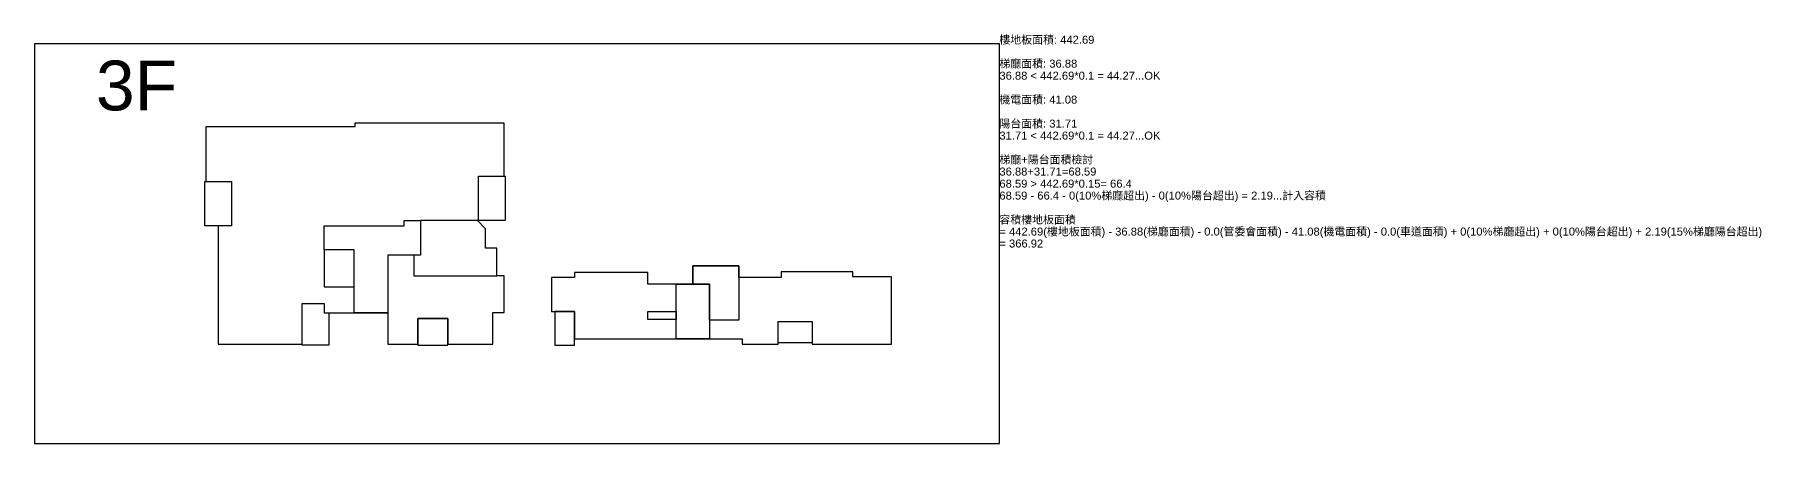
# Model space of a CAD drawing. Header units: millimetres. Extents: x 0 to 13345, y 0 to 63080.
# Drawn here: x 0 to 12994, y 20000 to 23080 of the extents above; entities that cross this region are included whole.
import ezdxf

# ---------------------------------------------------------------- set-up
doc = ezdxf.new("R2010")
doc.units = ezdxf.units.MM
for name, color, linetype in [('41-樓地板面積', 2, 'Continuous'), ('42-梯廳面積', 3, 'Continuous'), ('44-機電面積', 5, 'Continuous'), ('46-陽台面積', 8, 'Continuous'), ('floor_name', 7, 'Continuous'), ('SelectArea', 1, 'Continuous')]:
    doc.layers.add(name, color=color, linetype=linetype)
doc.styles.get("Standard").update_dxf_attribs({"font": 'arial.ttf'})

msp = doc.modelspace()

# ---------------------------------------------------------------- linework, layer by layer
at = {"layer": '41-樓地板面積'}
for points in [[(2411, 22384), (1289, 22384), (1289, 21974), (1481, 21974), (1481, 21639), (1381, 21639), (1381, 20749), (2014, 20749), (2014, 21054), (2179, 21054), (2179, 20984), (2659, 20984), (2659, 20749), (2884, 20749), (2884, 20941), (3109, 20941), (3109, 20749), (3449, 20749), (3449, 20986), (3534, 20986), (3534, 21264), (3479, 21264), (3479, 21471), (3394, 21471), (3394, 21618), (3334, 21679), (3341, 21679), (3341, 22014), (3534, 22014), (3534, 22412), (2411, 22412), (2411, 22384)], [(3889, 20994), (4064, 20994), (4064, 20789), (5324, 20789), (5324, 20749), (5596, 20749), (5596, 20919), (5851, 20919), (5851, 20749), (6449, 20749), (6449, 21254), (6156, 21254), (6156, 21294), (5619, 21294), (5619, 21249), (5299, 21249), (5299, 21339), (4954, 21339), (4954, 21199), (4614, 21199), (4614, 21289), (4064, 21289), (4064, 21249), (3889, 21249), (3889, 20994)]]:
    msp.add_lwpolyline(points, dxfattribs=at)
at = {"layer": '42-梯廳面積'}
for points in [[(2179, 21459), (2179, 21639), (2781, 21639), (2781, 21679), (2904, 21679), (2904, 21419), (2659, 21419), (2659, 20984), (2404, 20984), (2404, 21459), (2179, 21459)], [(4829, 20789), (4829, 20934), (4829, 20934), (4829, 20994), (4829, 20994), (4829, 21199), (5079, 21199), (5079, 20789), (4829, 20789)]]:
    msp.add_lwpolyline(points, dxfattribs=at)
at = {"layer": '44-機電面積'}
for points in [[(3334, 21679), (2904, 21679), (2904, 21419), (2854, 21419), (2854, 21264), (3479, 21264), (3479, 21471), (3394, 21471), (3394, 21618), (3334, 21679)], [(5079, 21199), (4954, 21199), (4954, 21339), (5299, 21339), (5299, 20928), (5079, 20928), (5079, 21199)], [(4614, 20934), (4614, 20994), (4829, 20994), (4829, 20934), (4614, 20934)]]:
    msp.add_lwpolyline(points, dxfattribs=at)
msp.add_lwpolyline([(2179, 21179), (2404, 21179), (2404, 21459), (2179, 21459)], close=True, dxfattribs=at)
at = {"layer": '46-陽台面積'}
for points in [[(1281, 21974), (1481, 21974), (1481, 21639), (1281, 21639), (1281, 21974)], [(3341, 21679), (3341, 22014), (3541, 22014), (3541, 21679), (3341, 21679)], [(2014, 21054), (2179, 21054), (2179, 20984), (2214, 20984), (2214, 20741), (2014, 20741), (2014, 21054)], [(3109, 20941), (2884, 20941), (2884, 20741), (3109, 20741), (3109, 20941)], [(4064, 20741), (4064, 20994), (3916, 20994), (3916, 20741), (4064, 20741)], [(5596, 20919), (5851, 20919), (5851, 20759), (5596, 20759), (5596, 20919)]]:
    msp.add_lwpolyline(points, dxfattribs=at)
at = {"layer": 'SelectArea'}
msp.add_lwpolyline([(0, 20000), (7260, 20000), (7260, 23011), (0, 23011), (0, 20000)], dxfattribs=at)

# ---------------------------------------------------------------- texts
for s, height, p in [('樓地板面積: 442.69', 60.23, (7260, 23011)), ('梯廳面積: 36.88', 60.23, (7260, 22831)), ('36.88 < 442.69*0.1 = 44.27...OK', 60.23, (7260, 22740)), ('機電面積: 41.08', 60.23, (7260, 22560)), ('陽台面積: 31.71', 60.23, (7260, 22379)), ('31.71 < 442.69*0.1 = 44.27...OK', 60.23, (7260, 22289)), ('梯廳+陽台面積檢討', 60.2, (7260, 22108)), ('36.88+31.71=68.59', 60.23, (7260, 22018)), ('68.59 > 442.69*0.15= 66.4', 60.23, (7260, 21927)), ('68.59 - 66.4 - 0(10%梯廳超出) - 0(10%陽台超出) = 2.19...計入容積', 60.23, (7260, 21837)), ('容積樓地板面積', 60.2, (7260, 21656)), ('= 442.69(樓地板面積) - 36.88(梯廳面積) - 0.0(管委會面積) - 41.08(機電面積) - 0.0(車道面積) + 0(10%梯廳超出) + 0(10%陽台超出) + 2.19(15%梯廳陽台超出)', 60.226, (7260, 21566)), ('= 366.92', 60.2, (7260, 21476))]:
    msp.add_text(s, height=height).set_placement(p)
at = {"layer": 'floor_name', "insert": (462, 22884), "char_height": 375, "attachment_point": 1}
msp.add_mtext_dynamic_manual_height_columns('3F', width=840.08, gutter_width=1875, heights=[0], dxfattribs=at)

doc.saveas('drawing.dxf')
